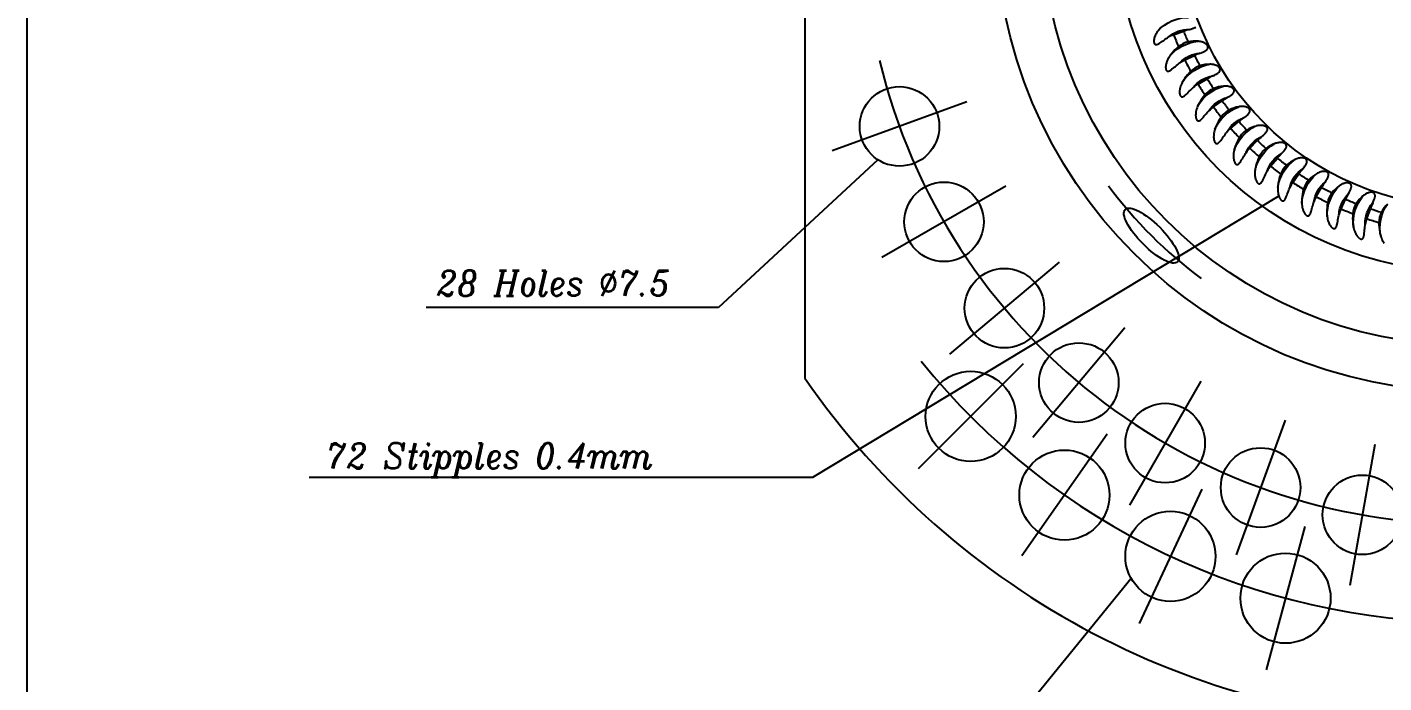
# Model space of a CAD drawing. Extents: x 5 to 583, y 5 to 409.
# Drawn here: x 5 to 133, y 89.4 to 151.2 of the extents above; entities that cross this region are included whole.
import ezdxf

# ---------------------------------------------------------------- set-up
doc = ezdxf.new("R2010")
doc.units = 0
doc.header["$LTSCALE"] = 7
doc.header["$MEASUREMENT"] = 0
doc.linetypes.add('CENTERX2', pattern=[20.32, 12.7, -2.54, 2.54, -2.54])
for name, color, linetype in [('CENTERLINE', 4, 'CENTERX2'), ('HATCH', 3, 'CONTINUOUS'), ('TEXT', 2, 'CONTINUOUS')]:
    doc.layers.add(name, color=color, linetype=linetype)
doc.layers.add('OUTLINE', color=7, linetype='CONTINUOUS', lineweight=25)
doc.styles.add('ITALIC', font='italic.shx', dxfattribs={"width": 0.9, "height": 3})

msp = doc.modelspace()

# ---------------------------------------------------------------- linework, layer by layer
at = {"layer": 'CENTERLINE'}
for p, q in [((93.628, 144.144), (80.942, 139.526)), ((97.33, 136.205), (85.638, 129.455)), ((102.354, 129.03), (92.012, 120.353)), ((108.547, 122.837), (99.87, 112.495)), ((98.951, 119.434), (89.052, 109.535)), ((115.722, 117.813), (108.972, 106.121)), ((123.661, 114.111), (119.044, 101.425)), ((106.863, 112.796), (98.833, 101.327)), ((132.122, 111.844), (129.777, 98.549)), ((115.807, 107.632), (109.891, 94.943)), ((125.512, 104.099), (121.889, 90.576))]:
    msp.add_line(p, q, dxfattribs=at)
for radius, start, end in [(57, 193.46273, 347.32974), (42.14, 216.57666, 233.42334), (66.25, 218.94329, 321.05671)]:
    msp.add_arc((140.847, 161.33), radius, start, end, dxfattribs=at)
at = {"layer": 'HATCH', "ltscale": 0.025008}
for p, q in [((113.146, 150.469), (114.086, 150.812)), ((114.198, 148.096), (115.105, 148.519)), ((118.531, 141.65), (119.297, 142.293)), ((120.331, 139.78), (121.039, 140.487)), ((122.288, 138.074), (122.931, 138.84)), ((124.385, 136.545), (124.959, 137.364)), ((126.608, 135.204), (127.108, 136.071)), ((131.361, 133.129), (131.703, 134.069))]:
    msp.add_line(p, q, dxfattribs=at)
at = {"layer": 'HATCH', "ltscale": 0.000326011}
msp.add_line((115.612, 147.547), (115.624, 147.551), dxfattribs=at)
at = {"layer": 'HATCH', "ltscale": 0.025007}
for p, q in [((115.453, 145.824), (116.319, 146.324)), ((128.939, 134.063), (129.362, 134.969))]:
    msp.add_line(p, q, dxfattribs=at)
at = {"layer": 'HATCH', "ltscale": 0.025009}
msp.add_line((116.901, 143.67), (117.72, 144.244), dxfattribs=at)
at = {"layer": 'HATCH'}
for points in [[(114.647, 150.985), (114.765, 151.017), (114.825, 151.033), (114.913, 151.06), (114.979, 151.082), (115.045, 151.106), (115.098, 151.128), (115.151, 151.152), (115.193, 151.174), (115.234, 151.198)], [(111.707, 150.882), (111.632, 150.78), (111.563, 150.676), (111.499, 150.57), (111.442, 150.46), (111.415, 150.404), (111.391, 150.347), (111.355, 150.251), (111.324, 150.152), (111.312, 150.102), (111.301, 150.052), (111.291, 149.983), (111.284, 149.913), (111.284, 149.843), (111.286, 149.805), (111.291, 149.767), (111.297, 149.734), (111.306, 149.702), (111.314, 149.679), (111.324, 149.658), (111.335, 149.637), (111.348, 149.618), (111.374, 149.59), (111.404, 149.57), (111.436, 149.556), (111.464, 149.55), (111.492, 149.548), (111.517, 149.55), (111.541, 149.553), (111.59, 149.565), (111.637, 149.583), (111.682, 149.603), (111.728, 149.626), (111.774, 149.653), (111.866, 149.71), (111.978, 149.786), (112.092, 149.867), (112.209, 149.949), (112.327, 150.03), (112.445, 150.108), (112.564, 150.183), (112.647, 150.234)], [(115.648, 148.741), (115.764, 148.783), (115.821, 148.804), (115.907, 148.839), (115.971, 148.866), (116.034, 148.896), (116.086, 148.922), (116.136, 148.951), (116.176, 148.977), (116.214, 149.004), (116.259, 149.041), (116.3, 149.083), (116.319, 149.106), (116.337, 149.131), (116.351, 149.154), (116.363, 149.179), (116.378, 149.222), (116.386, 149.266), (116.387, 149.304), (116.383, 149.342), (116.374, 149.379), (116.364, 149.405), (116.353, 149.431), (116.338, 149.457), (116.322, 149.483), (116.288, 149.525), (116.251, 149.565), (116.21, 149.601), (116.166, 149.634), (116.103, 149.674), (116.037, 149.709), (115.969, 149.74), (115.918, 149.761), (115.866, 149.779), (115.81, 149.796), (115.754, 149.811), (115.658, 149.832), (115.561, 149.848), (115.463, 149.86)], [(112.728, 148.382), (112.663, 148.274), (112.603, 148.165), (112.549, 148.053), (112.501, 147.938), (112.48, 147.88), (112.46, 147.821), (112.433, 147.722), (112.411, 147.622), (112.403, 147.571), (112.397, 147.52), (112.392, 147.45), (112.392, 147.38), (112.397, 147.31), (112.403, 147.273), (112.411, 147.235), (112.421, 147.203), (112.432, 147.171), (112.442, 147.15), (112.454, 147.129), (112.467, 147.109), (112.481, 147.092), (112.509, 147.066), (112.541, 147.048), (112.574, 147.038), (112.602, 147.034), (112.631, 147.035), (112.655, 147.038), (112.679, 147.044), (112.726, 147.06), (112.772, 147.081), (112.816, 147.106), (112.858, 147.133), (112.902, 147.163), (112.989, 147.229), (113.094, 147.314), (113.201, 147.404), (113.31, 147.496), (113.42, 147.587), (113.532, 147.676), (113.643, 147.761), (113.721, 147.818)], [(116.841, 146.593), (116.953, 146.644), (117.008, 146.671), (117.091, 146.712), (117.152, 146.746), (117.212, 146.781), (117.261, 146.811), (117.309, 146.845), (117.346, 146.873), (117.382, 146.904), (117.424, 146.945), (117.461, 146.99), (117.478, 147.015), (117.493, 147.041), (117.505, 147.066), (117.515, 147.091), (117.526, 147.135), (117.53, 147.18), (117.528, 147.218), (117.521, 147.255), (117.508, 147.292), (117.497, 147.317), (117.483, 147.341), (117.466, 147.366), (117.448, 147.39), (117.411, 147.43), (117.37, 147.466), (117.326, 147.498), (117.279, 147.527), (117.213, 147.562), (117.144, 147.591), (117.074, 147.616), (117.021, 147.632), (116.967, 147.646), (116.91, 147.658), (116.853, 147.668), (116.756, 147.681), (116.658, 147.688), (116.559, 147.691)], [(113.964, 145.98), (113.908, 145.868), (113.858, 145.753), (113.814, 145.637), (113.776, 145.519), (113.76, 145.459), (113.746, 145.399), (113.727, 145.298), (113.714, 145.196), (113.71, 145.144), (113.709, 145.093), (113.71, 145.023), (113.716, 144.953), (113.728, 144.884), (113.737, 144.847), (113.748, 144.811), (113.76, 144.779), (113.774, 144.749), (113.786, 144.728), (113.799, 144.708), (113.814, 144.69), (113.83, 144.673), (113.86, 144.651), (113.893, 144.635), (113.927, 144.628), (113.956, 144.627), (113.984, 144.63), (114.008, 144.635), (114.032, 144.643), (114.077, 144.663), (114.121, 144.689), (114.162, 144.717), (114.202, 144.748), (114.243, 144.782), (114.324, 144.854), (114.421, 144.949), (114.52, 145.048), (114.62, 145.148), (114.723, 145.249), (114.826, 145.347), (114.929, 145.441), (115.002, 145.505)], [(118.217, 144.557), (118.323, 144.618), (118.376, 144.649), (118.455, 144.698), (118.513, 144.736), (118.57, 144.776), (118.616, 144.811), (118.661, 144.848), (118.696, 144.88), (118.729, 144.914), (118.767, 144.958), (118.8, 145.006), (118.815, 145.033), (118.828, 145.06), (118.837, 145.086), (118.845, 145.112), (118.852, 145.156), (118.852, 145.202), (118.847, 145.239), (118.836, 145.276), (118.821, 145.311), (118.807, 145.335), (118.791, 145.358), (118.772, 145.382), (118.752, 145.404), (118.711, 145.44), (118.668, 145.472), (118.621, 145.501), (118.572, 145.526), (118.503, 145.554), (118.432, 145.578), (118.359, 145.596), (118.305, 145.607), (118.251, 145.616), (118.193, 145.624), (118.135, 145.629), (118.037, 145.633), (117.939, 145.632), (117.84, 145.626)], [(115.404, 143.696), (115.358, 143.578), (115.318, 143.46), (115.284, 143.34), (115.257, 143.219), (115.246, 143.158), (115.237, 143.097), (115.227, 142.995), (115.223, 142.892), (115.224, 142.841), (115.227, 142.789), (115.235, 142.72), (115.247, 142.651), (115.264, 142.583), (115.276, 142.547), (115.291, 142.512), (115.306, 142.481), (115.323, 142.452), (115.336, 142.432), (115.351, 142.414), (115.367, 142.397), (115.385, 142.382), (115.417, 142.362), (115.451, 142.35), (115.485, 142.345), (115.514, 142.347), (115.542, 142.352), (115.565, 142.36), (115.588, 142.369), (115.632, 142.394), (115.673, 142.423), (115.711, 142.454), (115.749, 142.488), (115.787, 142.526), (115.861, 142.605), (115.95, 142.708), (116.039, 142.815), (116.131, 142.924), (116.224, 143.033), (116.318, 143.14), (116.413, 143.243), (116.48, 143.313)], [(119.765, 142.648), (119.866, 142.718), (119.916, 142.754), (119.99, 142.809), (120.045, 142.852), (120.098, 142.897), (120.141, 142.936), (120.182, 142.977), (120.214, 143.012), (120.244, 143.049), (120.278, 143.096), (120.306, 143.147), (120.319, 143.175), (120.329, 143.203), (120.337, 143.229), (120.342, 143.256), (120.345, 143.301), (120.342, 143.346), (120.333, 143.383), (120.319, 143.418), (120.301, 143.452), (120.285, 143.475), (120.267, 143.497), (120.246, 143.518), (120.224, 143.539), (120.181, 143.571), (120.134, 143.599), (120.085, 143.624), (120.034, 143.644), (119.963, 143.667), (119.89, 143.684), (119.816, 143.696), (119.762, 143.703), (119.706, 143.707), (119.648, 143.709), (119.59, 143.709), (119.492, 143.705), (119.394, 143.695), (119.296, 143.681)], [(117.038, 141.545), (117.002, 141.424), (116.973, 141.303), (116.949, 141.181), (116.933, 141.058), (116.927, 140.996), (116.924, 140.934), (116.923, 140.832), (116.928, 140.729), (116.933, 140.678), (116.941, 140.627), (116.954, 140.558), (116.972, 140.491), (116.996, 140.424), (117.011, 140.39), (117.028, 140.356), (117.046, 140.327), (117.065, 140.299), (117.08, 140.281), (117.097, 140.264), (117.114, 140.249), (117.133, 140.235), (117.167, 140.218), (117.202, 140.208), (117.236, 140.207), (117.265, 140.211), (117.292, 140.219), (117.315, 140.229), (117.337, 140.24), (117.378, 140.268), (117.416, 140.3), (117.452, 140.335), (117.487, 140.373), (117.521, 140.413), (117.588, 140.499), (117.667, 140.609), (117.747, 140.723), (117.829, 140.84), (117.912, 140.957), (117.996, 141.071), (118.082, 141.182), (118.143, 141.258)], [(121.474, 140.882), (121.568, 140.96), (121.615, 141), (121.684, 141.062), (121.734, 141.11), (121.783, 141.159), (121.823, 141.202), (121.86, 141.246), (121.889, 141.284), (121.916, 141.323), (121.945, 141.373), (121.969, 141.426), (121.979, 141.454), (121.987, 141.484), (121.992, 141.51), (121.995, 141.537), (121.995, 141.583), (121.987, 141.627), (121.975, 141.663), (121.958, 141.697), (121.937, 141.729), (121.919, 141.751), (121.9, 141.771), (121.877, 141.791), (121.853, 141.809), (121.807, 141.838), (121.758, 141.862), (121.707, 141.881), (121.654, 141.897), (121.582, 141.914), (121.508, 141.924), (121.433, 141.93), (121.378, 141.932), (121.323, 141.931), (121.265, 141.928), (121.207, 141.923), (121.109, 141.91), (121.013, 141.892), (120.917, 141.87)], [(118.853, 139.545), (118.828, 139.422), (118.809, 139.298), (118.796, 139.175), (118.791, 139.051), (118.791, 138.989), (118.793, 138.927), (118.8, 138.825), (118.815, 138.723), (118.824, 138.672), (118.836, 138.622), (118.855, 138.555), (118.879, 138.489), (118.908, 138.425), (118.927, 138.392), (118.947, 138.36), (118.967, 138.332), (118.988, 138.307), (119.005, 138.29), (119.023, 138.274), (119.042, 138.26), (119.062, 138.248), (119.097, 138.234), (119.133, 138.228), (119.167, 138.229), (119.195, 138.236), (119.222, 138.246), (119.244, 138.258), (119.264, 138.271), (119.303, 138.303), (119.338, 138.338), (119.371, 138.376), (119.402, 138.416), (119.433, 138.46), (119.492, 138.551), (119.562, 138.667), (119.631, 138.788), (119.702, 138.912), (119.775, 139.035), (119.849, 139.157), (119.925, 139.275), (119.979, 139.355)], [(123.329, 139.271), (123.417, 139.357), (123.46, 139.401), (123.523, 139.469), (123.569, 139.521), (123.614, 139.574), (123.649, 139.62), (123.683, 139.667), (123.708, 139.708), (123.732, 139.749), (123.756, 139.801), (123.776, 139.856), (123.783, 139.886), (123.789, 139.916), (123.792, 139.943), (123.792, 139.97), (123.788, 140.015), (123.776, 140.059), (123.761, 140.093), (123.741, 140.126), (123.717, 140.156), (123.698, 140.176), (123.677, 140.194), (123.652, 140.212), (123.627, 140.228), (123.578, 140.252), (123.528, 140.272), (123.475, 140.287), (123.421, 140.299), (123.348, 140.308), (123.273, 140.313), (123.198, 140.312), (123.143, 140.309), (123.088, 140.303), (123.03, 140.295), (122.973, 140.285), (122.877, 140.264), (122.782, 140.238), (122.689, 140.206)], [(125.319, 137.828), (125.398, 137.922), (125.437, 137.969), (125.494, 138.042), (125.536, 138.098), (125.576, 138.155), (125.607, 138.204), (125.636, 138.254), (125.658, 138.296), (125.678, 138.339), (125.698, 138.394), (125.712, 138.45), (125.717, 138.48), (125.72, 138.51), (125.72, 138.537), (125.719, 138.564), (125.71, 138.609), (125.695, 138.652), (125.677, 138.685), (125.654, 138.716), (125.628, 138.743), (125.607, 138.761), (125.584, 138.778), (125.558, 138.793), (125.531, 138.807), (125.481, 138.827), (125.429, 138.842), (125.375, 138.853), (125.321, 138.86), (125.246, 138.863), (125.172, 138.861), (125.097, 138.854), (125.042, 138.846), (124.988, 138.836), (124.931, 138.823), (124.875, 138.807), (124.782, 138.778), (124.689, 138.743), (124.599, 138.704)], [(120.835, 137.711), (120.821, 137.586), (120.813, 137.461), (120.811, 137.337), (120.816, 137.213), (120.822, 137.152), (120.829, 137.09), (120.846, 136.989), (120.869, 136.889), (120.883, 136.839), (120.899, 136.79), (120.924, 136.725), (120.954, 136.662), (120.988, 136.6), (121.009, 136.569), (121.032, 136.538), (121.054, 136.513), (121.078, 136.489), (121.097, 136.474), (121.116, 136.46), (121.136, 136.448), (121.157, 136.438), (121.193, 136.426), (121.229, 136.423), (121.263, 136.428), (121.291, 136.437), (121.316, 136.449), (121.337, 136.463), (121.356, 136.478), (121.392, 136.513), (121.424, 136.551), (121.453, 136.592), (121.481, 136.635), (121.508, 136.681), (121.559, 136.776), (121.618, 136.898), (121.677, 137.025), (121.737, 137.154), (121.798, 137.284), (121.862, 137.411), (121.927, 137.535), (121.973, 137.62)], [(127.426, 136.564), (127.497, 136.664), (127.532, 136.715), (127.582, 136.793), (127.619, 136.852), (127.654, 136.912), (127.681, 136.964), (127.705, 137.016), (127.723, 137.06), (127.739, 137.105), (127.754, 137.161), (127.764, 137.218), (127.767, 137.248), (127.767, 137.279), (127.765, 137.306), (127.76, 137.332), (127.748, 137.376), (127.729, 137.417), (127.708, 137.449), (127.683, 137.478), (127.655, 137.503), (127.632, 137.519), (127.608, 137.533), (127.581, 137.547), (127.553, 137.558), (127.501, 137.574), (127.448, 137.584), (127.393, 137.59), (127.338, 137.592), (127.264, 137.589), (127.189, 137.58), (127.116, 137.567), (127.062, 137.554), (127.009, 137.539), (126.954, 137.521), (126.899, 137.501), (126.808, 137.463), (126.719, 137.421), (126.633, 137.374)], [(122.97, 136.057), (122.967, 135.931), (122.97, 135.806), (122.979, 135.682), (122.995, 135.559), (123.005, 135.498), (123.018, 135.438), (123.043, 135.338), (123.075, 135.24), (123.093, 135.192), (123.114, 135.145), (123.144, 135.082), (123.179, 135.022), (123.219, 134.963), (123.243, 134.934), (123.268, 134.906), (123.293, 134.882), (123.319, 134.861), (123.338, 134.847), (123.358, 134.835), (123.379, 134.824), (123.401, 134.816), (123.438, 134.808), (123.474, 134.808), (123.508, 134.816), (123.535, 134.827), (123.559, 134.842), (123.578, 134.857), (123.596, 134.874), (123.629, 134.911), (123.658, 134.953), (123.683, 134.996), (123.707, 135.041), (123.73, 135.089), (123.772, 135.189), (123.82, 135.315), (123.868, 135.447), (123.916, 135.581), (123.967, 135.715), (124.018, 135.847), (124.073, 135.977), (124.112, 136.065)], [(129.636, 135.489), (129.697, 135.595), (129.728, 135.648), (129.772, 135.73), (129.803, 135.792), (129.832, 135.855), (129.854, 135.909), (129.874, 135.963), (129.889, 136.008), (129.9, 136.054), (129.911, 136.111), (129.915, 136.169), (129.915, 136.2), (129.913, 136.23), (129.908, 136.257), (129.902, 136.283), (129.886, 136.326), (129.863, 136.365), (129.84, 136.395), (129.812, 136.421), (129.781, 136.444), (129.757, 136.458), (129.732, 136.47), (129.704, 136.481), (129.675, 136.49), (129.622, 136.501), (129.568, 136.507), (129.513, 136.508), (129.458, 136.505), (129.385, 136.496), (129.311, 136.48), (129.239, 136.46), (129.187, 136.443), (129.135, 136.423), (129.082, 136.401), (129.029, 136.376), (128.942, 136.331), (128.857, 136.281), (128.775, 136.226)], [(125.24, 134.595), (125.249, 134.469), (125.262, 134.345), (125.282, 134.222), (125.309, 134.101), (125.325, 134.041), (125.342, 133.982), (125.376, 133.885), (125.417, 133.791), (125.439, 133.744), (125.464, 133.699), (125.499, 133.639), (125.539, 133.582), (125.584, 133.527), (125.61, 133.5), (125.638, 133.474), (125.665, 133.453), (125.692, 133.434), (125.713, 133.422), (125.734, 133.411), (125.756, 133.403), (125.778, 133.397), (125.816, 133.392), (125.852, 133.395), (125.885, 133.405), (125.91, 133.419), (125.933, 133.436), (125.951, 133.453), (125.968, 133.471), (125.997, 133.511), (126.022, 133.555), (126.044, 133.6), (126.063, 133.647), (126.082, 133.697), (126.115, 133.8), (126.152, 133.93), (126.188, 134.065), (126.225, 134.203), (126.263, 134.341), (126.303, 134.477), (126.346, 134.611), (126.377, 134.703)], [(131.931, 134.61), (131.983, 134.721), (132.008, 134.777), (132.045, 134.862), (132.071, 134.927), (132.094, 134.992), (132.112, 135.047), (132.127, 135.103), (132.137, 135.15), (132.145, 135.196), (132.15, 135.254), (132.15, 135.312), (132.147, 135.343), (132.142, 135.373), (132.135, 135.399), (132.126, 135.424), (132.107, 135.465), (132.081, 135.503), (132.055, 135.53), (132.025, 135.554), (131.993, 135.574), (131.967, 135.586), (131.941, 135.596), (131.912, 135.604), (131.883, 135.61), (131.829, 135.617), (131.775, 135.618), (131.72, 135.615), (131.665, 135.607), (131.593, 135.591), (131.521, 135.569), (131.451, 135.543), (131.4, 135.521), (131.351, 135.497), (131.299, 135.47), (131.249, 135.441), (131.166, 135.388), (131.086, 135.331), (131.008, 135.27)], [(127.63, 133.336), (127.649, 133.212), (127.673, 133.09), (127.704, 132.969), (127.741, 132.851), (127.762, 132.792), (127.785, 132.735), (127.827, 132.641), (127.876, 132.55), (127.902, 132.506), (127.93, 132.463), (127.971, 132.407), (128.016, 132.353), (128.065, 132.303), (128.094, 132.278), (128.124, 132.254), (128.152, 132.236), (128.181, 132.219), (128.203, 132.209), (128.225, 132.2), (128.247, 132.194), (128.27, 132.189), (128.308, 132.188), (128.344, 132.194), (128.376, 132.207), (128.4, 132.223), (128.421, 132.242), (128.438, 132.26), (128.453, 132.28), (128.478, 132.323), (128.499, 132.368), (128.517, 132.415), (128.532, 132.464), (128.547, 132.515), (128.571, 132.621), (128.596, 132.754), (128.621, 132.891), (128.645, 133.032), (128.671, 133.173), (128.699, 133.312), (128.73, 133.449), (128.753, 133.543)], [(130.12, 132.291), (130.15, 132.169), (130.185, 132.049), (130.226, 131.931), (130.273, 131.817), (130.299, 131.761), (130.327, 131.705), (130.377, 131.616), (130.433, 131.529), (130.463, 131.488), (130.495, 131.447), (130.541, 131.395), (130.591, 131.345), (130.644, 131.299), (130.675, 131.277), (130.707, 131.256), (130.736, 131.24), (130.767, 131.226), (130.789, 131.218), (130.812, 131.211), (130.835, 131.206), (130.858, 131.204), (130.896, 131.206), (130.931, 131.215), (130.961, 131.231), (130.984, 131.249), (131.004, 131.27), (131.019, 131.289), (131.032, 131.31), (131.053, 131.355), (131.071, 131.402), (131.084, 131.451), (131.095, 131.5), (131.105, 131.553), (131.12, 131.66), (131.134, 131.795), (131.146, 131.934), (131.158, 132.076), (131.172, 132.219), (131.187, 132.36), (131.206, 132.499), (131.221, 132.595)], [(132.692, 131.466), (132.732, 131.347), (132.778, 131.231), (132.829, 131.118), (132.885, 131.007), (132.916, 130.954), (132.949, 130.901), (133.007, 130.816)]]:
    msp.add_lwpolyline(points, dxfattribs=at)
msp.add_circle((140.847, 161.33), 27.117, dxfattribs=at)
for centre, radius, start, end in [((114.509, 148.713), 3.543, 135.5759, 142.26654), ((114.165, 147.668), 2.981, 109.98635, 120.61019), ((140.847, 161.33), 29.754, 201.40848, 203.73292), ((114.95, 147.773), 2.074, 102.36151, 130.29509), ((116.147, 145.148), 6.027, 104.41279, 109.99587), ((140.847, 161.33), 28.754, 201.45748, 203.64279), ((115.181, 146.765), 3.108, 84.80407, 102.5357), ((115.709, 146.466), 3.543, 140.57591, 147.26654), ((116.758, 145.569), 4.924, 129.75407, 140.27255), ((117.651, 143.056), 6.027, 109.41279, 114.99587), ((140.847, 161.33), 28.754, 206.45748, 208.64279), ((115.457, 145.394), 2.981, 114.98635, 125.61019), ((140.847, 161.33), 29.754, 206.40848, 208.73292), ((116.231, 145.568), 2.074, 107.36151, 135.29509), ((116.548, 144.585), 3.107, 89.80088, 107.30111), ((117.1, 144.331), 3.543, 145.5759, 152.26654), ((118.224, 143.529), 4.924, 134.75407, 145.27255), ((119.332, 141.104), 6.027, 114.41279, 119.99587), ((140.847, 161.33), 28.754, 211.45748, 213.64279), ((116.943, 143.242), 2.981, 119.98634, 130.61019), ((140.847, 161.33), 29.754, 211.40848, 213.73291), ((119.861, 141.625), 4.924, 139.75407, 150.27255), ((117.698, 143.482), 2.074, 112.36151, 140.29509), ((118.1, 142.529), 3.108, 94.80407, 112.5357), ((118.672, 142.326), 3.543, 150.57591, 157.26654), ((118.61, 141.228), 2.981, 124.98634, 135.61019), ((140.847, 161.33), 29.754, 216.40848, 218.73291), ((119.342, 141.532), 2.074, 117.36151, 145.2951), ((121.177, 139.306), 6.027, 119.41279, 124.99587), ((140.847, 161.33), 28.754, 216.45748, 218.64279), ((119.826, 140.618), 3.108, 99.80408, 117.5357), ((121.658, 139.871), 4.924, 144.75407, 155.27254), ((123.171, 137.675), 6.027, 124.41279, 129.99587), ((140.847, 161.33), 28.754, 221.45748, 223.64279), ((120.413, 140.466), 3.543, 155.57591, 162.26654), ((120.447, 139.366), 2.981, 129.98634, 140.61019), ((140.847, 161.33), 29.754, 221.40848, 223.73292), ((121.149, 139.733), 2.074, 122.36151, 150.29509), ((121.711, 138.865), 3.108, 104.80408, 122.5357), ((125.3, 136.225), 6.027, 129.41279, 134.99587), ((122.309, 138.764), 3.543, 160.57591, 167.26654), ((123.602, 138.281), 4.924, 149.75407, 160.27255), ((122.439, 137.671), 2.981, 134.98635, 145.61019), ((140.847, 161.33), 29.754, 226.40849, 228.73291), ((140.847, 161.33), 28.754, 226.45748, 228.64279), ((123.106, 138.099), 2.074, 127.36151, 155.29509), ((123.742, 137.282), 3.108, 109.80408, 127.5357), ((125.676, 136.865), 4.924, 154.75407, 165.27254), ((127.548, 134.965), 6.027, 134.41279, 139.99587), ((140.847, 161.33), 28.754, 231.45748, 233.64279), ((125.903, 135.883), 3.108, 114.80408, 132.5357), ((124.346, 137.234), 3.543, 165.57591, 172.26654), ((124.571, 136.157), 2.981, 139.98635, 150.61019), ((140.847, 161.33), 29.754, 231.40848, 233.73291), ((127.866, 135.636), 4.924, 159.75407, 170.27255), ((125.199, 136.641), 2.074, 132.36151, 160.2951), ((129.896, 133.907), 6.027, 139.41279, 144.99587), ((140.847, 161.33), 28.754, 236.45748, 238.64279), ((128.177, 134.677), 3.108, 119.80407, 137.5357), ((126.509, 135.888), 3.543, 170.57591, 177.26654), ((126.827, 134.834), 2.981, 144.98634, 155.61019), ((140.847, 161.33), 29.754, 236.40848, 238.73292), ((130.155, 134.602), 4.924, 164.75407, 175.27255), ((127.41, 135.371), 2.074, 137.36151, 165.29509), ((132.328, 133.057), 6.027, 144.41278, 149.99587), ((140.847, 161.33), 28.754, 241.45748, 243.64279), ((130.549, 133.674), 3.108, 124.80408, 142.5357), ((128.781, 134.735), 3.543, 175.57591, 182.26654), ((129.189, 133.713), 2.981, 149.98635, 160.61019), ((140.847, 161.33), 29.754, 241.40848, 243.73291), ((132.525, 133.772), 4.924, 169.75407, 180.27255), ((129.724, 134.299), 2.074, 142.36151, 170.2951), ((134.824, 132.422), 6.027, 149.41278, 154.99587), ((140.847, 161.33), 28.754, 246.45748, 248.64279), ((132.122, 133.432), 2.074, 147.36151, 175.2951), ((132.998, 132.882), 3.108, 129.80408, 147.5357), ((137.367, 132.007), 6.027, 154.41279, 159.99587), ((135.507, 132.306), 3.108, 134.80407, 152.5357), ((131.145, 133.785), 3.543, 180.57591, 187.26654), ((131.641, 132.802), 2.981, 154.98634, 165.61019), ((140.847, 161.33), 29.754, 246.40848, 248.73292), ((134.959, 133.152), 4.924, 174.75407, 185.27255), ((134.162, 132.108), 2.981, 159.98635, 170.61019), ((140.847, 161.33), 29.754, 251.40849, 253.73292), ((140.847, 161.33), 28.754, 251.45748, 253.64279), ((134.587, 132.778), 2.074, 152.36151, 180.29509), ((133.583, 133.044), 3.543, 185.57591, 192.26654), ((137.437, 132.746), 4.924, 179.75407, 190.27255), ((136.076, 132.518), 3.543, 190.57591, 197.26654)]:
    msp.add_arc(centre, radius, start, end, dxfattribs=at)
at = {"layer": 'HATCH', "extrusion": (0, 0, -1)}
for centre, major_axis, start_param, end_param in [((113.919, 149.941), (-2.734, -0.995), 0.9225426, 2.0516434), ((114.112, 149.41), (-1.983, -0.722), 1.0251288, 2.0868749), ((115.014, 147.638), (-2.637, -1.23), 0.9225426, 2.0516434), ((115.253, 147.125), (-1.912, -0.892), 1.0251288, 2.0868749), ((116.305, 145.438), (-2.52, -1.455), 0.9225426, 2.0516434), ((116.588, 144.948), (-1.827, -1.055), 1.0251288, 2.0868749), ((117.784, 143.36), (-2.384, -1.669), 0.9225426, 2.0516434), ((118.108, 142.896), (-1.728, -1.21), 1.0251288, 2.0868749), ((119.438, 141.418), (-2.229, -1.871), 0.9225426, 2.0516434), ((119.802, 140.985), (-1.616, -1.356), 1.0251288, 2.0868749), ((121.255, 139.628), (-2.058, -2.058), 0.9225426, 2.0516434), ((121.655, 139.228), (-1.492, -1.492), 1.0251288, 2.0868749), ((123.221, 138.003), (-1.87, -2.229), 0.9225426, 2.0516434), ((123.654, 137.639), (-1.356, -1.616), 1.0251288, 2.0868749), ((125.321, 136.555), (-1.669, -2.384), 0.9225426, 2.0516434), ((125.785, 136.231), (-1.21, -1.728), 1.0251288, 2.0868749), ((127.539, 135.296), (-1.455, -2.52), 0.9225426, 2.0516434), ((128.029, 135.014), (-1.055, -1.827), 1.0251288, 2.0868749), ((129.859, 134.236), (-1.23, -2.637), 0.9225426, 2.0516434), ((130.372, 133.996), (-0.892, -1.912), 1.0251288, 2.0868749), ((132.262, 133.381), (-0.995, -2.734), 0.9225426, 2.0516434), ((132.794, 133.187), (-0.722, -1.983), 1.0251288, 2.0868749), ((134.731, 132.739), (-0.753, -2.811), 0.9225426, 2.0516434)]:
    msp.add_ellipse(centre, major_axis=major_axis, ratio=0.7071068, start_param=start_param, end_param=end_param, dxfattribs=at)
at = {"layer": 'OUTLINE'}
for p, q in [((5, 5), (5, 409)), ((78.347, 204.571), (78.347, 118.09))]:
    msp.add_line(p, q, dxfattribs=at)
for centre, radius in [((140.847, 161.33), 44.5), ((140.847, 161.33), 40.135), ((140.847, 161.33), 33.225), ((87.285, 141.835), 3.75), ((91.484, 132.83), 3.75), ((97.183, 124.691), 3.75), ((104.208, 117.666), 3.75), ((94.002, 114.484), 4.25), ((112.347, 111.967), 3.75), ((121.352, 107.768), 3.75), ((102.848, 107.061), 4.25), ((130.949, 105.196), 3.75), ((112.849, 101.287), 4.25), ((123.701, 97.338), 4.25)]:
    msp.add_circle(centre, radius, dxfattribs=at)
msp.add_arc((140.847, 161.33), 76, 214.67741, 325.32259, dxfattribs=at)
msp.add_ellipse((111.05, 131.533), major_axis=(-2.475, 2.475), ratio=0.3163569, dxfattribs=at)
at = {"layer": 'TEXT'}
for p, q in [((85.247, 138.687), (70.201, 124.75)), ((79.121, 108.762), (123.025, 135.251)), ((70.201, 124.75), (42.631, 124.75)), ((31.618, 108.762), (79.121, 108.762)), ((109.154, 99.187), (95.417, 82.346))]:
    msp.add_line(p, q, dxfattribs=at)

# ---------------------------------------------------------------- texts
at = {"layer": 'TEXT', "style": 'ITALIC', "width": 0.9}
for s, p in [('28 Holes %%C7.5', (43.648, 125.851)), ('72 Stipples 0.4mm', (33.218, 109.562))]:
    msp.add_text(s, height=2.4, dxfattribs=at).set_placement(p)

doc.saveas('drawing.dxf')
